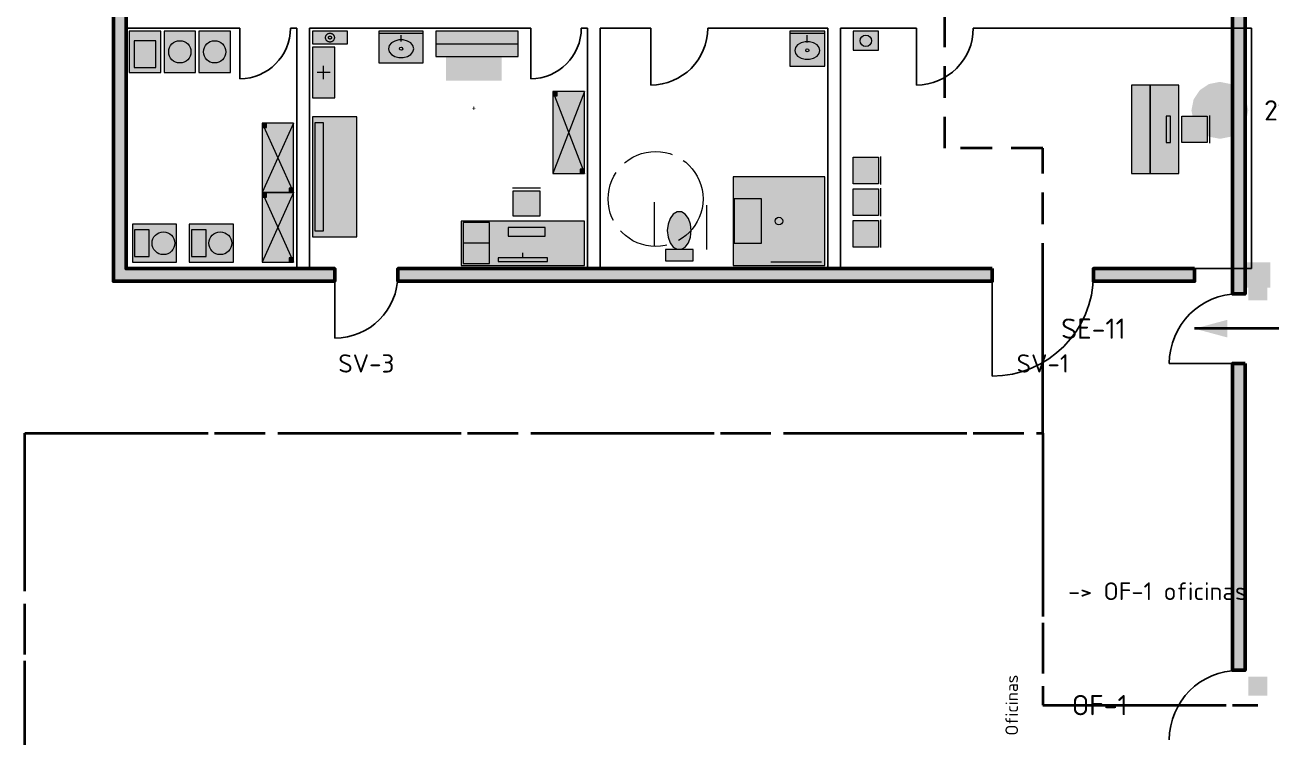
# Model space of a CAD drawing. Header units: millimetres. Extents: x 0 to 1189, y 0 to 841.
# Drawn here: x 137.5 to 236.1, y 540.5 to 596.8 of the extents above; entities that cross this region are included whole.
import ezdxf
from ezdxf.enums import TextEntityAlignment as Align

# ---------------------------------------------------------------- set-up
doc = ezdxf.new("R2010")
doc.units = ezdxf.units.MM
doc.linetypes.add('FLUJO-TRAZOS', pattern=[4, 2.5, -1.5])
doc.linetypes.add('IRAM-E-TRAZOS', pattern=[5, 4, -1])
for name, color, linetype, lineweight in [('A-ABERTURA', 7, 'CONTINUOUS', 25), ('A-COLUMNA', 7, 'CONTINUOUS', 50), ('A-EQUIPO-FINO', 8, 'CONTINUOUS', 13), ('A-EQUIPO-OCULTO', 8, 'IRAM-E-TRAZOS', 13), ('A-EQUIPO-RELLENO', 9, 'CONTINUOUS', 13), ('A-LOCAL', 7, 'CONTINUOUS', 25), ('A-MURO', 7, 'CONTINUOUS', 50), ('A-SEGURIDAD', 1, 'IRAM-E-TRAZOS', 18), ('A-TEXTO', 7, 'CONTINUOUS', 18), ('F-PERSONAL', 6, 'FLUJO-TRAZOS', 35), ('S-ESCAPE', 3, 'CONTINUOUS', 35), ('S-INCENDIO', 1, 'CONTINUOUS', 25), ('S-SENAL', 7, 'CONTINUOUS', 18)]:
    doc.layers.add(name, color=color, linetype=linetype, lineweight=lineweight)
doc.layers.add('A-MOBILIARIO', color=8, linetype='CONTINUOUS', lineweight=18, true_color=0x50505a)
doc.layers.add('A-PASILLO', color=2, linetype='IRAM-E-TRAZOS', lineweight=35, true_color=0xd7a500)
doc.styles.add('ISO3098', font='isocpeur.ttf')

msp = doc.modelspace()

# ---------------------------------------------------------------- hatches: boundary and pattern name
at = {"layer": 'A-COLUMNA', "true_color": 0x000000}
h = msp.add_hatch(color=7, dxfattribs=at)
h.dxf.hatch_style = 1
h.paths.add_polyline_path([(234, 576), (236, 576), (236, 578), (234, 578)])
h = msp.add_hatch(color=7, dxfattribs=at)
h.dxf.hatch_style = 1
h.paths.add_polyline_path([(234.25, 575), (235.75, 575), (235.75, 576.5), (234.25, 576.5)])
h = msp.add_hatch(color=7, dxfattribs=at)
h.dxf.hatch_style = 1
h.paths.add_polyline_path([(234.25, 543.75), (235.75, 543.75), (235.75, 545.25), (234.25, 545.25)])
at = {"layer": 'A-EQUIPO-RELLENO', "true_color": 0xf8f8fc}
h = msp.add_hatch(color=7, dxfattribs=at)
h.dxf.hatch_style = 1
h.paths.add_polyline_path([(145.75, 593), (148.25, 593), (148.25, 596.25), (145.75, 596.25)])
at = {"layer": 'A-EQUIPO-RELLENO', "true_color": 0xffffff}
h = msp.add_hatch(color=7, dxfattribs=at)
h.dxf.hatch_style = 1
h.paths.add_polyline_path([(148.5, 593), (151, 593), (151, 596.25), (148.5, 596.25)])
h = msp.add_hatch(color=7, dxfattribs=at)
h.dxf.hatch_style = 1
h.paths.add_polyline_path([(151.25, 593), (153.75, 593), (153.75, 596.25), (151.25, 596.25)])
at = {"layer": 'A-EQUIPO-RELLENO', "true_color": 0xd6ecd6}
h = msp.add_hatch(color=7, dxfattribs=at)
h.dxf.hatch_style = 1
h.paths.add_polyline_path([(163, 595.25), (163, 596.25), (160.25, 596.25), (160.25, 595.25)])
at = {"layer": 'A-EQUIPO-RELLENO', "true_color": 0xf8f8fc}
h = msp.add_hatch(color=7, dxfattribs=at)
h.dxf.hatch_style = 1
h.paths.add_polyline_path([(165.5, 593.75), (169, 593.75), (169, 596.25), (165.5, 596.25)])
at = {"layer": 'A-EQUIPO-RELLENO', "true_color": 0xeeeeee}
h = msp.add_hatch(color=7, dxfattribs=at)
h.dxf.hatch_style = 1
h.paths.add_polyline_path([(170, 594.25), (176.5, 594.25), (176.5, 596.25), (170, 596.25)])
at = {"layer": 'A-EQUIPO-RELLENO', "true_color": 0xf8f8fc}
h = msp.add_hatch(color=7, dxfattribs=at)
h.dxf.hatch_style = 1
h.paths.add_polyline_path([(198, 593.5), (200.75, 593.5), (200.75, 596.25), (198, 596.25)])
at = {"layer": 'A-EQUIPO-RELLENO', "true_color": 0xcdd0d4}
h = msp.add_hatch(color=7, dxfattribs=at)
h.dxf.hatch_style = 1
h.paths.add_polyline_path([(203, 594.75), (205, 594.75), (205, 596.25), (203, 596.25)])
at = {"layer": 'A-EQUIPO-RELLENO', "true_color": 0xd6ecd6}
h = msp.add_hatch(color=7, dxfattribs=at)
h.dxf.hatch_style = 1
h.paths.add_polyline_path([(162, 591), (162, 595), (160.25, 595), (160.25, 591)])
at = {"layer": 'A-EQUIPO-RELLENO', "true_color": 0xeeeeee}
h = msp.add_hatch(color=7, dxfattribs=at)
h.dxf.hatch_style = 1
h.paths.add_polyline_path([(179.25, 591.5), (179.25, 585), (181.75, 585), (181.75, 591.5)])
at = {"layer": 'A-EQUIPO-RELLENO', "true_color": 0x969ba0}
h = msp.add_hatch(color=7, dxfattribs=at)
h.dxf.hatch_style = 1
h.paths.add_polyline_path([(179.3, 591.45), (179.3, 591.15), (179.6, 591.15), (179.6, 591.45)])
at = {"layer": 'A-EQUIPO-RELLENO', "true_color": 0xeeeeee}
h = msp.add_hatch(color=7, dxfattribs=at)
h.dxf.hatch_style = 1
h.paths.add_polyline_path([(225, 592), (225, 585), (226.5, 585), (226.5, 592)])
at = {"layer": 'A-EQUIPO-RELLENO', "true_color": 0xeedec0}
h = msp.add_hatch(color=7, dxfattribs=at)
h.dxf.hatch_style = 1
h.paths.add_polyline_path([(226.5, 592), (226.5, 585), (228.75, 585), (228.75, 592)])
at = {"layer": 'A-EQUIPO-RELLENO', "true_color": 0xffffff}
h = msp.add_hatch(color=7, dxfattribs=at)
h.dxf.hatch_style = 1
h.paths.add_polyline_path([(163.75, 580), (163.75, 589.5), (160.25, 589.5), (160.25, 580)])
at = {"layer": 'A-EQUIPO-RELLENO', "true_color": 0xd6e2f0}
h = msp.add_hatch(color=7, dxfattribs=at)
h.dxf.hatch_style = 1
h.paths.add_polyline_path([(231, 589.55), (231, 587.45), (229, 587.45), (229, 589.55)])
at = {"layer": 'A-EQUIPO-RELLENO', "true_color": 0xeeeeee}
h = msp.add_hatch(color=7, dxfattribs=at)
h.dxf.hatch_style = 1
h.paths.add_polyline_path([(156.25, 589), (156.25, 583.5), (158.75, 583.5), (158.75, 589)])
at = {"layer": 'A-EQUIPO-RELLENO', "true_color": 0x969ba0}
h = msp.add_hatch(color=7, dxfattribs=at)
h.dxf.hatch_style = 1
h.paths.add_polyline_path([(156.3, 588.95), (156.3, 588.65), (156.6, 588.65), (156.6, 588.95)])
at = {"layer": 'A-EQUIPO-RELLENO', "true_color": 0xd6e2f0}
h = msp.add_hatch(color=7, dxfattribs=at)
h.dxf.hatch_style = 1
h.paths.add_polyline_path([(205, 586.3), (205, 584.2), (203, 584.2), (203, 586.3)])
at = {"layer": 'A-EQUIPO-RELLENO', "true_color": 0x969ba0}
h = msp.add_hatch(color=7, dxfattribs=at)
h.dxf.hatch_style = 1
h.paths.add_polyline_path([(181.4, 585.35), (181.4, 585.05), (181.7, 585.05), (181.7, 585.35)])
at = {"layer": 'A-EQUIPO-RELLENO', "true_color": 0xc8e1fa}
h = msp.add_hatch(color=7, dxfattribs=at)
h.dxf.hatch_style = 1
h.paths.add_polyline_path([(200.75, 584.75), (193.5, 584.75), (193.5, 577.75), (200.75, 577.75)])
at = {"layer": 'A-EQUIPO-RELLENO', "true_color": 0xeeeeee}
h = msp.add_hatch(color=7, dxfattribs=at)
h.dxf.hatch_style = 1
h.paths.add_polyline_path([(156.25, 583.5), (156.25, 578), (158.75, 578), (158.75, 583.5)])
at = {"layer": 'A-EQUIPO-RELLENO', "true_color": 0x969ba0}
h = msp.add_hatch(color=7, dxfattribs=at)
h.dxf.hatch_style = 1
h.paths.add_polyline_path([(156.3, 583.45), (156.3, 583.15), (156.6, 583.15), (156.6, 583.45)])
h = msp.add_hatch(color=7, dxfattribs=at)
h.dxf.hatch_style = 1
h.paths.add_polyline_path([(158.4, 583.85), (158.4, 583.55), (158.7, 583.55), (158.7, 583.85)])
at = {"layer": 'A-EQUIPO-RELLENO', "true_color": 0xd6e2f0}
h = msp.add_hatch(color=7, dxfattribs=at)
h.dxf.hatch_style = 1
h.paths.add_polyline_path([(176.118, 583.65), (178.218, 583.65), (178.218, 581.65), (176.118, 581.65)])
h = msp.add_hatch(color=7, dxfattribs=at)
h.dxf.hatch_style = 1
h.paths.add_polyline_path([(205, 583.8), (205, 581.7), (203, 581.7), (203, 583.8)])
at = {"layer": 'A-EQUIPO-RELLENO', "true_color": 0xf8f8fc}
h = msp.add_hatch(color=7, dxfattribs=at)
h.dxf.hatch_style = 1
h.paths.add_polyline_path([(188.3, 580.5), (188.357, 579.987), (188.522, 579.536), (188.775, 579.201), (189.085, 579.023), (189.415, 579.023), (189.725, 579.201), (189.978, 579.536), (190.143, 579.987), (190.2, 580.5), (190.143, 581.013), (189.978, 581.464), (189.725, 581.799), (189.415, 581.977), (189.085, 581.977), (188.775, 581.799), (188.522, 581.464), (188.357, 581.013), (188.3, 580.5)])
at = {"layer": 'A-EQUIPO-RELLENO', "true_color": 0xfff0c8}
h = msp.add_hatch(color=7, dxfattribs=at)
h.dxf.hatch_style = 1
h.paths.add_polyline_path([(149.5, 581), (146, 581), (146, 578), (149.5, 578)])
h = msp.add_hatch(color=7, dxfattribs=at)
h.dxf.hatch_style = 1
h.paths.add_polyline_path([(154, 581), (150.5, 581), (150.5, 578), (154, 578)])
at = {"layer": 'A-EQUIPO-RELLENO', "true_color": 0xeedec0}
h = msp.add_hatch(color=7, dxfattribs=at)
h.dxf.hatch_style = 1
h.paths.add_polyline_path([(181.75, 581.25), (172, 581.25), (172, 577.75), (181.75, 577.75)])
at = {"layer": 'A-EQUIPO-RELLENO', "true_color": 0xd6e2f0}
h = msp.add_hatch(color=7, dxfattribs=at)
h.dxf.hatch_style = 1
h.paths.add_polyline_path([(205, 581.3), (205, 579.2), (203, 579.2), (203, 581.3)])
at = {"layer": 'A-EQUIPO-RELLENO', "true_color": 0xf8f8fc}
h = msp.add_hatch(color=7, dxfattribs=at)
h.dxf.hatch_style = 1
h.paths.add_polyline_path([(190.35, 579), (188.15, 579), (188.15, 578.1), (190.35, 578.1)])
at = {"layer": 'A-EQUIPO-RELLENO', "true_color": 0x969ba0}
h = msp.add_hatch(color=7, dxfattribs=at)
h.dxf.hatch_style = 1
h.paths.add_polyline_path([(158.4, 578.35), (158.4, 578.05), (158.7, 578.05), (158.7, 578.35)])
at = {"layer": 'A-MURO', "true_color": 0x464646}
h = msp.add_hatch(color=7, dxfattribs=at)
h.dxf.hatch_style = 1
h.paths.add_polyline_path([(201, 657.5), (201, 656.5), (145.5, 656.5), (145.5, 577.5), (162, 577.5), (162, 576.5), (144.5, 576.5), (144.5, 657.5)])
h = msp.add_hatch(color=7, dxfattribs=at)
h.dxf.hatch_style = 1
h.paths.add_polyline_path([(234, 598), (234, 575.5), (233, 575.5), (233, 598)])
h = msp.add_hatch(color=7, dxfattribs=at)
h.dxf.hatch_style = 1
h.paths.add_polyline_path([(214, 577.5), (214, 576.5), (167, 576.5), (167, 577.5)])
h = msp.add_hatch(color=7, dxfattribs=at)
h.dxf.hatch_style = 1
h.paths.add_polyline_path([(230, 577.5), (230, 576.5), (222, 576.5), (222, 577.5)])
h = msp.add_hatch(color=7, dxfattribs=at)
h.dxf.hatch_style = 1
h.paths.add_polyline_path([(234, 570), (234, 545.75), (233, 545.75), (233, 570)])
at = {"layer": 'S-ESCAPE', "true_color": 0x00963c}
h = msp.add_hatch(color=7, dxfattribs=at)
h.dxf.hatch_style = 1
h.paths.add_polyline_path([(230, 572.75), (232.6, 572.05), (232.6, 573.45)])
at = {"layer": 'S-INCENDIO', "true_color": 0xd20000}
h = msp.add_hatch(color=7, dxfattribs=at)
h.dxf.hatch_style = 1
h.paths.add_polyline_path([(234.25, 590), (234.079, 590.861), (233.591, 591.591), (232.861, 592.079), (232, 592.25), (231.139, 592.079), (230.409, 591.591), (229.921, 590.861), (229.75, 590), (229.921, 589.139), (230.409, 588.409), (231.139, 587.921), (232, 587.75), (232.861, 587.921), (233.591, 588.409), (234.079, 589.139)])
at = {"layer": 'S-SENAL', "true_color": 0x008c46}
h = msp.add_hatch(color=7, dxfattribs=at)
h.dxf.hatch_style = 1
h.paths.add_polyline_path([(170.8, 592.35), (175.2, 592.35), (175.2, 595.65), (170.8, 595.65)])

# ---------------------------------------------------------------- linework, layer by layer
at = {"layer": 'A-ABERTURA'}
for p, q in [((154.5, 596.5), (154.5, 592.5)), ((177.5, 596.5), (177.5, 592.5)), ((187, 596.5), (187, 592)), ((208, 596.5), (208, 592)), ((162, 577), (162, 572)), ((214, 577), (214, 569)), ((233.5, 570), (228, 570))]:
    msp.add_line(p, q, dxfattribs=at)
for centre, radius, start, end in [((154.5, 596.5), 4, 270, 360), ((177.5, 596.5), 4, 270, 360), ((187, 596.5), 4.5, 270, 360), ((208, 596.5), 4.5, 270, 360), ((162, 577), 5, 270, 360), ((214, 577), 8, 270, 360), ((233.5, 570), 5.5, 90, 180), ((233.5, 540.25), 5.5, 90, 180)]:
    msp.add_arc(centre, radius, start, end, dxfattribs=at)
at = {"layer": 'A-EQUIPO-FINO'}
for p, q in [((165.5, 596.1), (169, 596.1)), ((167.25, 595.45), (167.25, 595.95)), ((170, 595.25), (176.5, 595.25)), ((198, 596.1), (200.75, 596.1)), ((199.375, 595.37), (199.375, 595.95)), ((179.25, 591.5), (181.75, 585)), ((181.75, 591.5), (179.25, 585)), ((156.25, 589), (158.75, 583.5)), ((158.75, 589), (156.25, 583.5)), ((156.25, 583.5), (158.75, 578)), ((158.75, 583.5), (156.25, 578)), ((174.25, 579.5), (172.15, 579.5))]:
    msp.add_line(p, q, dxfattribs=at)
for points in [[(146.15, 593.4), (147.85, 593.4), (147.85, 595.5), (146.15, 595.5)], [(179.25, 591.5), (179.25, 585), (181.75, 585), (181.75, 591.5)], [(179.3, 591.45), (179.3, 591.15), (179.6, 591.15), (179.6, 591.45)], [(156.25, 589), (156.25, 583.5), (158.75, 583.5), (158.75, 589)], [(156.3, 588.95), (156.3, 588.65), (156.6, 588.65), (156.6, 588.95)], [(161.125, 580.475), (161.125, 589.025), (160.425, 589.025), (160.425, 580.475)], [(181.4, 585.35), (181.4, 585.05), (181.7, 585.05), (181.7, 585.35)], [(156.25, 583.5), (156.25, 578), (158.75, 578), (158.75, 583.5)], [(156.3, 583.45), (156.3, 583.15), (156.6, 583.15), (156.6, 583.45)], [(158.4, 583.85), (158.4, 583.55), (158.7, 583.55), (158.7, 583.85)], [(147.33, 580.55), (146.175, 580.55), (146.175, 578.45), (147.33, 578.45)], [(151.83, 580.55), (150.675, 580.55), (150.675, 578.45), (151.83, 578.45)], [(174.25, 581.15), (172.15, 581.15), (172.15, 577.9), (174.25, 577.9)], [(178.63, 580.75), (175.705, 580.75), (175.705, 580.05), (178.63, 580.05)], [(158.4, 578.35), (158.4, 578.05), (158.7, 578.05), (158.7, 578.35)]]:
    msp.add_lwpolyline(points, close=True, dxfattribs=at)
for centre, radius in [((149.75, 594.625), 0.88), ((152.5, 594.625), 0.88), ((204, 595.5), 0.45), ((167.25, 594.875), 0.125), ((199.375, 594.737), 0.125), ((197.125, 581.25), 0.3), ((148.45, 579.5), 0.9), ((152.95, 579.5), 0.9)]:
    msp.add_circle(centre, radius, dxfattribs=at)
at = {"layer": 'A-EQUIPO-OCULTO'}
msp.add_line((200.5, 584.75), (193.75, 584.75), dxfattribs=at)
msp.add_circle((187.375, 583), 3.75, dxfattribs=at)
at = {"layer": 'A-LOCAL'}
for p, q in [((154.5, 596.5), (145.5, 596.5)), ((145.5, 596.5), (145.5, 577.5)), ((159, 596.5), (158.5, 596.5)), ((159, 577.5), (159, 596.5)), ((177.5, 596.5), (160, 596.5)), ((160, 596.5), (160, 577.5)), ((182, 596.5), (181.5, 596.5)), ((182, 577.5), (182, 596.5)), ((187, 596.5), (183, 596.5)), ((183, 596.5), (183, 577.5)), ((201, 596.5), (191.5, 596.5)), ((201, 577.5), (201, 596.5)), ((208, 596.5), (202, 596.5)), ((202, 596.5), (202, 577.5)), ((234.5, 596.5), (212.5, 596.5)), ((234.5, 577.5), (234.5, 596.5)), ((145.5, 577.5), (159, 577.5)), ((160, 577.5), (162, 577.5)), ((167, 577.5), (182, 577.5)), ((183, 577.5), (201, 577.5)), ((202, 577.5), (214, 577.5)), ((222, 577.5), (234.5, 577.5))]:
    msp.add_line(p, q, dxfattribs=at)
at = {"layer": 'A-MOBILIARIO'}
for p, q in [((161.125, 592.475), (161.125, 593.525)), ((161.65, 593), (160.6, 593)), ((231.2, 587.4), (231.2, 589.6)), ((205.2, 584.15), (205.2, 586.35)), ((178.268, 583.85), (176.067, 583.85)), ((205.2, 581.65), (205.2, 583.85)), ((205.2, 579.15), (205.2, 581.35)), ((176.875, 578.35), (176.875, 578.75))]:
    msp.add_line(p, q, dxfattribs=at)
for points in [[(145.75, 593), (148.25, 593), (148.25, 596.25), (145.75, 596.25)], [(148.5, 593), (151, 593), (151, 596.25), (148.5, 596.25)], [(151.25, 593), (153.75, 593), (153.75, 596.25), (151.25, 596.25)], [(165.5, 593.75), (169, 593.75), (169, 596.25), (165.5, 596.25)], [(170, 594.25), (176.5, 594.25), (176.5, 596.25), (170, 596.25)], [(198, 593.5), (200.75, 593.5), (200.75, 596.25), (198, 596.25)], [(203, 594.75), (205, 594.75), (205, 596.25), (203, 596.25)], [(168.25, 594.875), (168.19, 595.114), (168.016, 595.325), (167.75, 595.481), (167.424, 595.564), (167.076, 595.564), (166.75, 595.481), (166.484, 595.325), (166.31, 595.114), (166.25, 594.875), (166.31, 594.636), (166.484, 594.425), (166.75, 594.269), (167.076, 594.186), (167.424, 594.186), (167.75, 594.269), (168.016, 594.425), (168.19, 594.636), (168.25, 594.875)], [(200.375, 594.737), (200.315, 594.977), (200.141, 595.187), (199.875, 595.344), (199.549, 595.427), (199.201, 595.427), (198.875, 595.344), (198.609, 595.187), (198.435, 594.977), (198.375, 594.737), (198.435, 594.498), (198.609, 594.288), (198.875, 594.131), (199.201, 594.048), (199.549, 594.048), (199.875, 594.131), (200.141, 594.288), (200.315, 594.498), (200.375, 594.737)], [(162, 591), (162, 595), (160.25, 595), (160.25, 591)], [(225, 592), (225, 585), (226.5, 585), (226.5, 592)], [(226.5, 592), (226.5, 585), (228.75, 585), (228.75, 592)], [(163.75, 580), (163.75, 589.5), (160.25, 589.5), (160.25, 580)], [(227.75, 589.55), (227.75, 587.45), (228.1, 587.45), (228.1, 589.55)], [(231, 589.55), (231, 587.45), (229, 587.45), (229, 589.55)], [(205, 586.3), (205, 584.2), (203, 584.2), (203, 586.3)], [(200.75, 584.75), (193.5, 584.75), (193.5, 577.75), (200.75, 577.75)], [(176.118, 583.65), (178.218, 583.65), (178.218, 581.65), (176.118, 581.65)], [(205, 583.8), (205, 581.7), (203, 581.7), (203, 583.8)], [(195.75, 583), (193.6, 583), (193.6, 579.5), (195.75, 579.5)], [(188.3, 580.5), (188.357, 579.987), (188.522, 579.536), (188.775, 579.201), (189.085, 579.023), (189.415, 579.023), (189.725, 579.201), (189.978, 579.536), (190.143, 579.987), (190.2, 580.5), (190.143, 581.013), (189.978, 581.464), (189.725, 581.799), (189.415, 581.977), (189.085, 581.977), (188.775, 581.799), (188.522, 581.464), (188.357, 581.013), (188.3, 580.5)], [(149.5, 581), (146, 581), (146, 578), (149.5, 578)], [(154, 581), (150.5, 581), (150.5, 578), (154, 578)], [(181.75, 581.25), (172, 581.25), (172, 577.75), (181.75, 577.75)], [(205, 581.3), (205, 579.2), (203, 579.2), (203, 581.3)], [(190.35, 579), (188.15, 579), (188.15, 578.1), (190.35, 578.1)], [(178.825, 578.35), (174.925, 578.35), (174.925, 578.05), (178.825, 578.05)]]:
    msp.add_lwpolyline(points, close=True, dxfattribs=at)
at = {"layer": 'A-MURO'}
for points in [[(201, 657.5), (201, 656.5), (145.5, 656.5), (145.5, 577.5), (162, 577.5), (162, 576.5), (144.5, 576.5), (144.5, 657.5)], [(234, 598), (234, 575.5), (233, 575.5), (233, 598)], [(214, 577.5), (214, 576.5), (167, 576.5), (167, 577.5)], [(230, 577.5), (230, 576.5), (222, 576.5), (222, 577.5)], [(234, 570), (234, 545.75), (233, 545.75), (233, 570)]]:
    msp.add_lwpolyline(points, close=True, dxfattribs=at)
at = {"layer": 'A-PASILLO'}
for points in [[(137.5, 172), (137.5, 564.5), (218, 564.5), (218, 577)], [(218, 564.5), (218, 543), (235, 543)]]:
    msp.add_lwpolyline(points, dxfattribs=at)
at = {"layer": 'A-SEGURIDAD'}
for p, q in [((187.25, 582.75), (187.25, 579.25)), ((191.4, 582.5), (191.4, 579)), ((200.5, 578), (196.4, 578))]:
    msp.add_line(p, q, dxfattribs=at)
msp.add_lwpolyline([(163, 595.25), (163, 596.25), (160.25, 596.25), (160.25, 595.25)], close=True, dxfattribs=at)
for radius in [0.35, 0.12]:
    msp.add_circle((161.625, 595.75), radius, dxfattribs=at)
at = {"layer": 'F-PERSONAL'}
for points in [[(137.5, 172), (137.5, 564.5), (218, 564.5), (218, 577), (218, 587), (210.25, 587), (210.25, 600.75), (164.25, 600.75), (164.25, 614), (175, 614), (175, 629.5)], [(218, 564.5), (218, 543), (235, 543)]]:
    msp.add_lwpolyline(points, dxfattribs=at)
at = {"layer": 'S-ESCAPE'}
msp.add_line((241, 572.75), (230, 572.75), dxfattribs=at)

# ---------------------------------------------------------------- texts
at = {"layer": 'A-TEXTO', "style": 'ISO3098'}
for s, height, p in [('SV-3', 1.44, (164.5, 570)), ('SV-1', 1.44, (218, 570)), ('OF-1', 1.6, (222.5, 543))]:
    msp.add_text(s, height=height, dxfattribs=at).set_placement(p, align=Align.MIDDLE_CENTER)
msp.add_text('-> OF-1 oficinas', height=1.4, dxfattribs=at).set_placement((220, 552), align=Align.MIDDLE_LEFT)
msp.add_text('Oficinas', height=0.992, rotation=90, dxfattribs=at).set_placement((215.54, 543), align=Align.MIDDLE_CENTER)
at = {"layer": 'S-ESCAPE', "style": 'ISO3098'}
msp.add_text('SE-11', height=1.6, dxfattribs=at).set_placement((222, 572.75), align=Align.MIDDLE_CENTER)
at = {"layer": 'S-INCENDIO', "style": 'ISO3098'}
msp.add_text('21', height=1.6, dxfattribs=at).set_placement((235.5, 590), align=Align.MIDDLE_LEFT)
at = {"layer": 'S-SENAL', "style": 'ISO3098'}
msp.add_text('+', height=0.54, dxfattribs=at).set_placement((173, 590.5), align=Align.TOP_CENTER)

doc.saveas('drawing.dxf')
